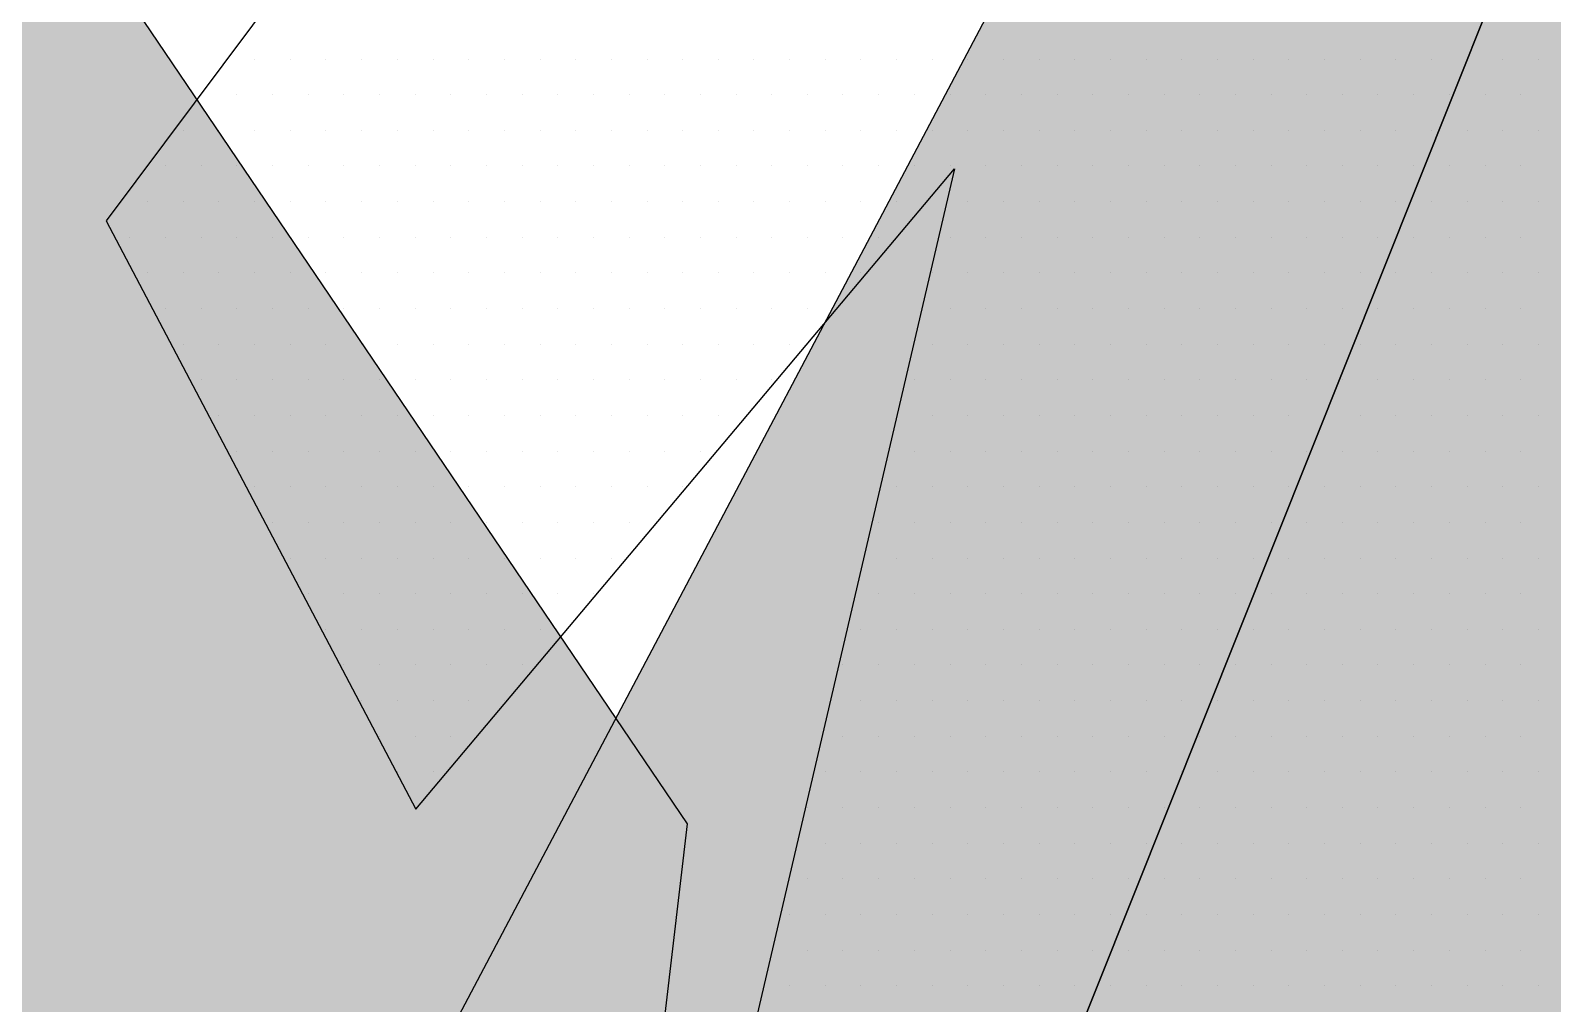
# Paper-space layout 'Layout1' of a CAD drawing. Extents: x -43 to 2298, y -18 to 768.
# Drawn here: x 1423.381 to 1427.296, y 76.799 to 79.303 of the extents above; entities that cross this region are included whole.
import ezdxf

# ---------------------------------------------------------------- set-up
doc = ezdxf.new("R2010")
doc.units = 0
doc.header["$LTSCALE"] = 2
doc.linetypes.add('CACHEX2', pattern=[0.75, 0.5, -0.25])
doc.layers.add('CARTOUCHE', color=7, linetype='Continuous')
doc.layers.add('LOGO', color=7, linetype='Continuous')

# ---------------------------------------------------------------- blocks, each defined once
blk = doc.blocks.new('A$C715108E3')
at = {"layer": 'LOGO', "color": 131}
for p, q in [((-8.8525, -5.8091), (-8.8525, -5.8091)), ((-8.7818, -5.8091), (-8.7818, -5.8091)), ((-8.69, -5.8091), (-8.69, -5.8091)), ((-8.5985, -5.8091), (-8.5985, -5.8091)), ((-8.5067, -5.8091), (-8.5067, -5.8091)), ((-8.4149, -5.8091), (-8.4149, -5.8091)), ((-8.3228, -5.8091), (-8.3228, -5.8091)), ((-8.2316, -5.8091), (-8.2316, -5.8091)), ((-8.1395, -5.8091), (-8.1395, -5.8091)), ((-8.0475, -5.8091), (-8.0475, -5.8091)), ((-7.9563, -5.8091), (-7.9563, -5.8091)), ((-7.8642, -5.8091), (-7.8642, -5.8091)), ((-7.7724, -5.8091), (-7.7724, -5.8091)), ((-7.6809, -5.8091), (-7.6809, -5.8091)), ((-7.5891, -5.8091), (-7.5891, -5.8091)), ((-7.4973, -5.8091), (-7.4973, -5.8091)), ((-7.4058, -5.8091), (-7.4058, -5.8091)), ((-7.314, -5.8091), (-7.314, -5.8091)), ((-7.2222, -5.8091), (-7.2222, -5.8091)), ((-7.1307, -5.8091), (-7.1307, -5.8091)), ((-7.0389, -5.8091), (-7.0389, -5.8091)), ((-6.947, -5.8091), (-6.947, -5.8091)), ((-6.855, -5.8091), (-6.855, -5.8091)), ((-6.7637, -5.8091), (-6.7637, -5.8091)), ((-6.6719, -5.8091), (-6.6719, -5.8091)), ((-6.5799, -5.8091), (-6.5799, -5.8091)), ((-6.4886, -5.8091), (-6.4886, -5.8091)), ((-6.3966, -5.8091), (-6.3966, -5.8091)), ((-6.305, -5.8091), (-6.305, -5.8091)), ((-6.2133, -5.8091), (-6.2133, -5.8091)), ((-6.1213, -5.8091), (-6.1213, -5.8091)), ((-6.0296, -5.8091), (-6.0296, -5.8091)), ((-5.9376, -5.8091), (-5.9376, -5.8091)), ((-5.8464, -5.8091), (-5.8464, -5.8091)), ((-5.7543, -5.8091), (-5.7543, -5.8091)), ((-5.6625, -5.8091), (-5.6625, -5.8091)), ((-5.571, -5.8091), (-5.571, -5.8091)), ((-5.4792, -5.8091), (-5.4792, -5.8091)), ((-8.9209, -5.9003), (-8.9209, -5.9003)), ((-8.9194, -5.9003), (-8.9194, -5.9003)), ((-8.8275, -5.9003), (-8.8275, -5.9003)), ((-8.7361, -5.9003), (-8.7361, -5.9003)), ((-8.6442, -5.9003), (-8.6442, -5.9003)), ((-8.5524, -5.9003), (-8.5524, -5.9003)), ((-8.461, -5.9003), (-8.461, -5.9003)), ((-8.3691, -5.9003), (-8.3691, -5.9003)), ((-8.2771, -5.9003), (-8.2771, -5.9003)), ((-8.1851, -5.9003), (-8.1851, -5.9003)), ((-8.0938, -5.9003), (-8.0938, -5.9003)), ((-8.0018, -5.9003), (-8.0018, -5.9003)), ((-7.91, -5.9003), (-7.91, -5.9003)), ((-7.8185, -5.9003), (-7.8185, -5.9003)), ((-7.7267, -5.9003), (-7.7267, -5.9003)), ((-7.635, -5.9003), (-7.635, -5.9003)), ((-7.5434, -5.9003), (-7.5434, -5.9003)), ((-7.4515, -5.9003), (-7.4515, -5.9003)), ((-7.3597, -5.9003), (-7.3597, -5.9003)), ((-7.2683, -5.9003), (-7.2683, -5.9003)), ((-7.1764, -5.9003), (-7.1764, -5.9003)), ((-7.0846, -5.9003), (-7.0846, -5.9003)), ((-6.9928, -5.9003), (-6.9928, -5.9003)), ((-6.9013, -5.9003), (-6.9013, -5.9003)), ((-6.8095, -5.9003), (-6.8095, -5.9003)), ((-6.7175, -5.9003), (-6.7175, -5.9003)), ((-6.6262, -5.9003), (-6.6262, -5.9003)), ((-6.5342, -5.9003), (-6.5342, -5.9003)), ((-6.4421, -5.9003), (-6.4421, -5.9003)), ((-6.3509, -5.9003), (-6.3509, -5.9003)), ((-6.2589, -5.9003), (-6.2589, -5.9003)), ((-6.1672, -5.9003), (-6.1672, -5.9003)), ((-6.0757, -5.9003), (-6.0757, -5.9003)), ((-5.9841, -5.9003), (-5.9841, -5.9003)), ((-5.8921, -5.9003), (-5.8921, -5.9003)), ((-5.8001, -5.9003), (-5.8001, -5.9003)), ((-5.7088, -5.9003), (-5.7088, -5.9003)), ((-5.6168, -5.9003), (-5.6168, -5.9003)), ((-5.5249, -5.9003), (-5.5249, -5.9003)), ((-8.9895, -5.9927), (-8.9895, -5.9927)), ((-8.9649, -5.9927), (-8.9649, -5.9927)), ((-8.8736, -5.9927), (-8.8736, -5.9927)), ((-8.7818, -5.9927), (-8.7818, -5.9927)), ((-8.69, -5.9927), (-8.69, -5.9927)), ((-8.5985, -5.9927), (-8.5985, -5.9927)), ((-8.5067, -5.9927), (-8.5067, -5.9927)), ((-8.4149, -5.9927), (-8.4149, -5.9927)), ((-8.3228, -5.9927), (-8.3228, -5.9927)), ((-8.2316, -5.9927), (-8.2316, -5.9927)), ((-8.1395, -5.9927), (-8.1395, -5.9927)), ((-8.0475, -5.9927), (-8.0475, -5.9927)), ((-7.9563, -5.9927), (-7.9563, -5.9927)), ((-7.8642, -5.9927), (-7.8642, -5.9927)), ((-7.7724, -5.9927), (-7.7724, -5.9927)), ((-7.6809, -5.9927), (-7.6809, -5.9927)), ((-7.5891, -5.9927), (-7.5891, -5.9927)), ((-7.4973, -5.9927), (-7.4973, -5.9927)), ((-7.4058, -5.9927), (-7.4058, -5.9927)), ((-7.314, -5.9927), (-7.314, -5.9927)), ((-7.2222, -5.9927), (-7.2222, -5.9927)), ((-7.1307, -5.9927), (-7.1307, -5.9927)), ((-7.0389, -5.9927), (-7.0389, -5.9927)), ((-6.947, -5.9927), (-6.947, -5.9927)), ((-6.855, -5.9927), (-6.855, -5.9927)), ((-6.7637, -5.9927), (-6.7637, -5.9927)), ((-6.6719, -5.9927), (-6.6719, -5.9927)), ((-6.5799, -5.9927), (-6.5799, -5.9927)), ((-6.4886, -5.9927), (-6.4886, -5.9927)), ((-6.3966, -5.9927), (-6.3966, -5.9927)), ((-6.305, -5.9927), (-6.305, -5.9927)), ((-6.2133, -5.9927), (-6.2133, -5.9927)), ((-6.1213, -5.9927), (-6.1213, -5.9927)), ((-6.0296, -5.9927), (-6.0296, -5.9927)), ((-5.9376, -5.9927), (-5.9376, -5.9927)), ((-5.8464, -5.9927), (-5.8464, -5.9927)), ((-5.7543, -5.9927), (-5.7543, -5.9927)), ((-5.6625, -5.9927), (-5.6625, -5.9927)), ((-5.571, -5.9927), (-5.571, -5.9927)), ((-5.4792, -5.9927), (-5.4792, -5.9927)), ((-9.0581, -6.0842), (-9.0581, -6.0842)), ((-9.0112, -6.0842), (-9.0112, -6.0842)), ((-8.9194, -6.0842), (-8.9194, -6.0842)), ((-8.8275, -6.0842), (-8.8275, -6.0842)), ((-8.7361, -6.0842), (-8.7361, -6.0842)), ((-8.6442, -6.0842), (-8.6442, -6.0842)), ((-8.5524, -6.0842), (-8.5524, -6.0842)), ((-8.461, -6.0842), (-8.461, -6.0842)), ((-8.3691, -6.0842), (-8.3691, -6.0842)), ((-8.2771, -6.0842), (-8.2771, -6.0842)), ((-8.1851, -6.0842), (-8.1851, -6.0842)), ((-8.0938, -6.0842), (-8.0938, -6.0842)), ((-8.0018, -6.0842), (-8.0018, -6.0842)), ((-7.91, -6.0842), (-7.91, -6.0842)), ((-7.8185, -6.0842), (-7.8185, -6.0842)), ((-7.7267, -6.0842), (-7.7267, -6.0842)), ((-7.635, -6.0842), (-7.635, -6.0842)), ((-7.5434, -6.0842), (-7.5434, -6.0842)), ((-7.4515, -6.0842), (-7.4515, -6.0842)), ((-7.3597, -6.0842), (-7.3597, -6.0842)), ((-7.2683, -6.0842), (-7.2683, -6.0842)), ((-7.1764, -6.0842), (-7.1764, -6.0842)), ((-7.0846, -6.0842), (-7.0846, -6.0842)), ((-6.9928, -6.0842), (-6.9928, -6.0842)), ((-6.9013, -6.0842), (-6.9013, -6.0842)), ((-6.8095, -6.0842), (-6.8095, -6.0842)), ((-6.7175, -6.0842), (-6.7175, -6.0842)), ((-6.6262, -6.0842), (-6.6262, -6.0842)), ((-6.5342, -6.0842), (-6.5342, -6.0842)), ((-6.4421, -6.0842), (-6.4421, -6.0842)), ((-6.3509, -6.0842), (-6.3509, -6.0842)), ((-6.2589, -6.0842), (-6.2589, -6.0842)), ((-6.1672, -6.0842), (-6.1672, -6.0842)), ((-6.0757, -6.0842), (-6.0757, -6.0842)), ((-5.9841, -6.0842), (-5.9841, -6.0842)), ((-5.8921, -6.0842), (-5.8921, -6.0842)), ((-5.8001, -6.0842), (-5.8001, -6.0842)), ((-5.7088, -6.0842), (-5.7088, -6.0842)), ((-5.6168, -6.0842), (-5.6168, -6.0842)), ((-5.5249, -6.0842), (-5.5249, -6.0842)), ((-9.1266, -6.1753), (-9.1266, -6.1753)), ((-9.0569, -6.1753), (-9.0569, -6.1753)), ((-8.9649, -6.1753), (-8.9649, -6.1753)), ((-8.8736, -6.1753), (-8.8736, -6.1753)), ((-8.7818, -6.1753), (-8.7818, -6.1753)), ((-8.69, -6.1753), (-8.69, -6.1753)), ((-8.5985, -6.1753), (-8.5985, -6.1753)), ((-8.5067, -6.1753), (-8.5067, -6.1753)), ((-8.4149, -6.1753), (-8.4149, -6.1753)), ((-8.3228, -6.1753), (-8.3228, -6.1753)), ((-8.2316, -6.1753), (-8.2316, -6.1753)), ((-8.1395, -6.1753), (-8.1395, -6.1753)), ((-8.0475, -6.1753), (-8.0475, -6.1753)), ((-7.9563, -6.1753), (-7.9563, -6.1753)), ((-7.8642, -6.1753), (-7.8642, -6.1753)), ((-7.7724, -6.1753), (-7.7724, -6.1753)), ((-7.6809, -6.1753), (-7.6809, -6.1753)), ((-7.5891, -6.1753), (-7.5891, -6.1753)), ((-7.4973, -6.1753), (-7.4973, -6.1753)), ((-7.4058, -6.1753), (-7.4058, -6.1753)), ((-7.314, -6.1753), (-7.314, -6.1753)), ((-7.2222, -6.1753), (-7.2222, -6.1753)), ((-7.1307, -6.1753), (-7.1307, -6.1753)), ((-7.0014, -6.1753), (-7.0014, -6.1753)), ((-6.947, -6.1753), (-6.947, -6.1753)), ((-6.855, -6.1753), (-6.855, -6.1753)), ((-6.7637, -6.1753), (-6.7637, -6.1753)), ((-6.6719, -6.1753), (-6.6719, -6.1753)), ((-6.5799, -6.1753), (-6.5799, -6.1753)), ((-6.4886, -6.1753), (-6.4886, -6.1753)), ((-6.3966, -6.1753), (-6.3966, -6.1753)), ((-6.305, -6.1753), (-6.305, -6.1753)), ((-6.2133, -6.1753), (-6.2133, -6.1753)), ((-6.1213, -6.1753), (-6.1213, -6.1753)), ((-6.0296, -6.1753), (-6.0296, -6.1753)), ((-5.9376, -6.1753), (-5.9376, -6.1753)), ((-5.8464, -6.1753), (-5.8464, -6.1753)), ((-5.7543, -6.1753), (-5.7543, -6.1753)), ((-5.6625, -6.1753), (-5.6625, -6.1753)), ((-5.571, -6.1753), (-5.571, -6.1753)), ((-5.4792, -6.1753), (-5.4792, -6.1753)), ((-9.1422, -6.2678), (-9.1422, -6.2678)), ((-9.1027, -6.2678), (-9.1027, -6.2678)), ((-9.0112, -6.2678), (-9.0112, -6.2678)), ((-8.9194, -6.2678), (-8.9194, -6.2678)), ((-8.8275, -6.2678), (-8.8275, -6.2678)), ((-8.7361, -6.2678), (-8.7361, -6.2678)), ((-8.6442, -6.2678), (-8.6442, -6.2678)), ((-8.5524, -6.2678), (-8.5524, -6.2678)), ((-8.461, -6.2678), (-8.461, -6.2678)), ((-8.3691, -6.2678), (-8.3691, -6.2678)), ((-8.2771, -6.2678), (-8.2771, -6.2678)), ((-8.1851, -6.2678), (-8.1851, -6.2678)), ((-8.0938, -6.2678), (-8.0938, -6.2678)), ((-8.0018, -6.2678), (-8.0018, -6.2678)), ((-7.91, -6.2678), (-7.91, -6.2678)), ((-7.8185, -6.2678), (-7.8185, -6.2678)), ((-7.7267, -6.2678), (-7.7267, -6.2678)), ((-7.635, -6.2678), (-7.635, -6.2678)), ((-7.5434, -6.2678), (-7.5434, -6.2678)), ((-7.4515, -6.2678), (-7.4515, -6.2678)), ((-7.3597, -6.2678), (-7.3597, -6.2678)), ((-7.2683, -6.2678), (-7.2683, -6.2678)), ((-7.1764, -6.2678), (-7.1764, -6.2678)), ((-7.0224, -6.2678), (-7.0224, -6.2678)), ((-6.9928, -6.2678), (-6.9928, -6.2678)), ((-6.9013, -6.2678), (-6.9013, -6.2678)), ((-6.8095, -6.2678), (-6.8095, -6.2678)), ((-6.7175, -6.2678), (-6.7175, -6.2678)), ((-6.6262, -6.2678), (-6.6262, -6.2678)), ((-6.5342, -6.2678), (-6.5342, -6.2678)), ((-6.4421, -6.2678), (-6.4421, -6.2678)), ((-6.3509, -6.2678), (-6.3509, -6.2678)), ((-6.2589, -6.2678), (-6.2589, -6.2678)), ((-6.1672, -6.2678), (-6.1672, -6.2678)), ((-6.0757, -6.2678), (-6.0757, -6.2678)), ((-5.9841, -6.2678), (-5.9841, -6.2678)), ((-5.8921, -6.2678), (-5.8921, -6.2678)), ((-5.8001, -6.2678), (-5.8001, -6.2678)), ((-5.7088, -6.2678), (-5.7088, -6.2678)), ((-5.6168, -6.2678), (-5.6168, -6.2678)), ((-5.5249, -6.2678), (-5.5249, -6.2678)), ((-9.0939, -6.3593), (-9.0939, -6.3593)), ((-9.0569, -6.3593), (-9.0569, -6.3593)), ((-8.9649, -6.3593), (-8.9649, -6.3593)), ((-8.8736, -6.3593), (-8.8736, -6.3593)), ((-8.7818, -6.3593), (-8.7818, -6.3593)), ((-8.69, -6.3593), (-8.69, -6.3593)), ((-8.5985, -6.3593), (-8.5985, -6.3593)), ((-8.5067, -6.3593), (-8.5067, -6.3593)), ((-8.4149, -6.3593), (-8.4149, -6.3593)), ((-8.3228, -6.3593), (-8.3228, -6.3593)), ((-8.2316, -6.3593), (-8.2316, -6.3593)), ((-8.1395, -6.3593), (-8.1395, -6.3593)), ((-8.0475, -6.3593), (-8.0475, -6.3593)), ((-7.9563, -6.3593), (-7.9563, -6.3593)), ((-7.8642, -6.3593), (-7.8642, -6.3593)), ((-7.7724, -6.3593), (-7.7724, -6.3593)), ((-7.6809, -6.3593), (-7.6809, -6.3593)), ((-7.5891, -6.3593), (-7.5891, -6.3593)), ((-7.4973, -6.3593), (-7.4973, -6.3593)), ((-7.4058, -6.3593), (-7.4058, -6.3593)), ((-7.314, -6.3593), (-7.314, -6.3593)), ((-7.2222, -6.3593), (-7.2222, -6.3593)), ((-7.0437, -6.3593), (-7.0437, -6.3593)), ((-7.0389, -6.3593), (-7.0389, -6.3593)), ((-6.947, -6.3593), (-6.947, -6.3593)), ((-6.855, -6.3593), (-6.855, -6.3593)), ((-6.7637, -6.3593), (-6.7637, -6.3593)), ((-6.6719, -6.3593), (-6.6719, -6.3593)), ((-6.5799, -6.3593), (-6.5799, -6.3593)), ((-6.4886, -6.3593), (-6.4886, -6.3593)), ((-6.3966, -6.3593), (-6.3966, -6.3593)), ((-6.305, -6.3593), (-6.305, -6.3593)), ((-6.2133, -6.3593), (-6.2133, -6.3593)), ((-6.1213, -6.3593), (-6.1213, -6.3593)), ((-6.0296, -6.3593), (-6.0296, -6.3593)), ((-5.9376, -6.3593), (-5.9376, -6.3593)), ((-5.8464, -6.3593), (-5.8464, -6.3593)), ((-5.7543, -6.3593), (-5.7543, -6.3593)), ((-5.6625, -6.3593), (-5.6625, -6.3593)), ((-5.571, -6.3593), (-5.571, -6.3593)), ((-5.4792, -6.3593), (-5.4792, -6.3593)), ((-9.0453, -6.4508), (-9.0453, -6.4508)), ((-9.0112, -6.4508), (-9.0112, -6.4508)), ((-8.9194, -6.4508), (-8.9194, -6.4508)), ((-8.8275, -6.4508), (-8.8275, -6.4508)), ((-8.7361, -6.4508), (-8.7361, -6.4508)), ((-8.6442, -6.4508), (-8.6442, -6.4508)), ((-8.5524, -6.4508), (-8.5524, -6.4508)), ((-8.461, -6.4508), (-8.461, -6.4508)), ((-8.3691, -6.4508), (-8.3691, -6.4508)), ((-8.2771, -6.4508), (-8.2771, -6.4508)), ((-8.1851, -6.4508), (-8.1851, -6.4508)), ((-8.0938, -6.4508), (-8.0938, -6.4508)), ((-8.0018, -6.4508), (-8.0018, -6.4508)), ((-7.91, -6.4508), (-7.91, -6.4508)), ((-7.8185, -6.4508), (-7.8185, -6.4508)), ((-7.7267, -6.4508), (-7.7267, -6.4508)), ((-7.635, -6.4508), (-7.635, -6.4508)), ((-7.5434, -6.4508), (-7.5434, -6.4508)), ((-7.4515, -6.4508), (-7.4515, -6.4508)), ((-7.3597, -6.4508), (-7.3597, -6.4508)), ((-7.0655, -6.4508), (-7.0655, -6.4508)), ((-6.9928, -6.4508), (-6.9928, -6.4508)), ((-6.9013, -6.4508), (-6.9013, -6.4508)), ((-6.8095, -6.4508), (-6.8095, -6.4508)), ((-6.7175, -6.4508), (-6.7175, -6.4508)), ((-6.6262, -6.4508), (-6.6262, -6.4508)), ((-6.5342, -6.4508), (-6.5342, -6.4508)), ((-6.4421, -6.4508), (-6.4421, -6.4508)), ((-6.3509, -6.4508), (-6.3509, -6.4508)), ((-6.2589, -6.4508), (-6.2589, -6.4508)), ((-6.1672, -6.4508), (-6.1672, -6.4508)), ((-6.0757, -6.4508), (-6.0757, -6.4508)), ((-5.9841, -6.4508), (-5.9841, -6.4508)), ((-5.8921, -6.4508), (-5.8921, -6.4508)), ((-5.8001, -6.4508), (-5.8001, -6.4508)), ((-5.7088, -6.4508), (-5.7088, -6.4508)), ((-5.6168, -6.4508), (-5.6168, -6.4508)), ((-5.5249, -6.4508), (-5.5249, -6.4508)), ((-8.997, -6.543), (-8.997, -6.543)), ((-8.9649, -6.543), (-8.9649, -6.543)), ((-8.8736, -6.543), (-8.8736, -6.543)), ((-8.7818, -6.543), (-8.7818, -6.543)), ((-8.69, -6.543), (-8.69, -6.543)), ((-8.5985, -6.543), (-8.5985, -6.543)), ((-8.5067, -6.543), (-8.5067, -6.543)), ((-8.4149, -6.543), (-8.4149, -6.543)), ((-8.3228, -6.543), (-8.3228, -6.543)), ((-8.2316, -6.543), (-8.2316, -6.543)), ((-8.1395, -6.543), (-8.1395, -6.543)), ((-8.0475, -6.543), (-8.0475, -6.543)), ((-7.9563, -6.543), (-7.9563, -6.543)), ((-7.8642, -6.543), (-7.8642, -6.543)), ((-7.7724, -6.543), (-7.7724, -6.543)), ((-7.6809, -6.543), (-7.6809, -6.543)), ((-7.5891, -6.543), (-7.5891, -6.543)), ((-7.4973, -6.543), (-7.4973, -6.543)), ((-7.4058, -6.543), (-7.4058, -6.543)), ((-7.0867, -6.543), (-7.0867, -6.543)), ((-7.0389, -6.543), (-7.0389, -6.543)), ((-6.947, -6.543), (-6.947, -6.543)), ((-6.855, -6.543), (-6.855, -6.543)), ((-6.7637, -6.543), (-6.7637, -6.543)), ((-6.6719, -6.543), (-6.6719, -6.543)), ((-6.5799, -6.543), (-6.5799, -6.543)), ((-6.4886, -6.543), (-6.4886, -6.543)), ((-6.3966, -6.543), (-6.3966, -6.543)), ((-6.305, -6.543), (-6.305, -6.543)), ((-6.2133, -6.543), (-6.2133, -6.543)), ((-6.1213, -6.543), (-6.1213, -6.543)), ((-6.0296, -6.543), (-6.0296, -6.543)), ((-5.9376, -6.543), (-5.9376, -6.543)), ((-5.8464, -6.543), (-5.8464, -6.543)), ((-5.7543, -6.543), (-5.7543, -6.543)), ((-5.6625, -6.543), (-5.6625, -6.543)), ((-5.571, -6.543), (-5.571, -6.543)), ((-5.4792, -6.543), (-5.4792, -6.543)), ((-8.9486, -6.6344), (-8.9486, -6.6344)), ((-8.9194, -6.6344), (-8.9194, -6.6344)), ((-8.8275, -6.6344), (-8.8275, -6.6344)), ((-8.7361, -6.6344), (-8.7361, -6.6344)), ((-8.6442, -6.6344), (-8.6442, -6.6344)), ((-8.5524, -6.6344), (-8.5524, -6.6344)), ((-8.461, -6.6344), (-8.461, -6.6344)), ((-8.3691, -6.6344), (-8.3691, -6.6344)), ((-8.2771, -6.6344), (-8.2771, -6.6344)), ((-8.1851, -6.6344), (-8.1851, -6.6344)), ((-8.0938, -6.6344), (-8.0938, -6.6344)), ((-8.0018, -6.6344), (-8.0018, -6.6344)), ((-7.91, -6.6344), (-7.91, -6.6344)), ((-7.8185, -6.6344), (-7.8185, -6.6344)), ((-7.7267, -6.6344), (-7.7267, -6.6344)), ((-7.635, -6.6344), (-7.635, -6.6344)), ((-7.5434, -6.6344), (-7.5434, -6.6344)), ((-7.4515, -6.6344), (-7.4515, -6.6344)), ((-7.1078, -6.6344), (-7.1078, -6.6344)), ((-7.0846, -6.6344), (-7.0846, -6.6344)), ((-6.9928, -6.6344), (-6.9928, -6.6344)), ((-6.9013, -6.6344), (-6.9013, -6.6344)), ((-6.8095, -6.6344), (-6.8095, -6.6344)), ((-6.7175, -6.6344), (-6.7175, -6.6344)), ((-6.6262, -6.6344), (-6.6262, -6.6344)), ((-6.5342, -6.6344), (-6.5342, -6.6344)), ((-6.4421, -6.6344), (-6.4421, -6.6344)), ((-6.3509, -6.6344), (-6.3509, -6.6344)), ((-6.2589, -6.6344), (-6.2589, -6.6344)), ((-6.1672, -6.6344), (-6.1672, -6.6344)), ((-6.0757, -6.6344), (-6.0757, -6.6344)), ((-5.9841, -6.6344), (-5.9841, -6.6344)), ((-5.8921, -6.6344), (-5.8921, -6.6344)), ((-5.8001, -6.6344), (-5.8001, -6.6344)), ((-5.7088, -6.6344), (-5.7088, -6.6344)), ((-5.6168, -6.6344), (-5.6168, -6.6344)), ((-5.5249, -6.6344), (-5.5249, -6.6344)), ((-8.9003, -6.7259), (-8.9003, -6.7259)), ((-8.8736, -6.7259), (-8.8736, -6.7259)), ((-8.7818, -6.7259), (-8.7818, -6.7259)), ((-8.69, -6.7259), (-8.69, -6.7259)), ((-8.5985, -6.7259), (-8.5985, -6.7259)), ((-8.5067, -6.7259), (-8.5067, -6.7259)), ((-8.4149, -6.7259), (-8.4149, -6.7259)), ((-8.3228, -6.7259), (-8.3228, -6.7259)), ((-8.2316, -6.7259), (-8.2316, -6.7259)), ((-8.1395, -6.7259), (-8.1395, -6.7259)), ((-8.0475, -6.7259), (-8.0475, -6.7259)), ((-7.9563, -6.7259), (-7.9563, -6.7259)), ((-7.8642, -6.7259), (-7.8642, -6.7259)), ((-7.7724, -6.7259), (-7.7724, -6.7259)), ((-7.6809, -6.7259), (-7.6809, -6.7259)), ((-7.5891, -6.7259), (-7.5891, -6.7259)), ((-7.1296, -6.7259), (-7.1296, -6.7259)), ((-7.0389, -6.7259), (-7.0389, -6.7259)), ((-6.947, -6.7259), (-6.947, -6.7259)), ((-6.855, -6.7259), (-6.855, -6.7259)), ((-6.7637, -6.7259), (-6.7637, -6.7259)), ((-6.6719, -6.7259), (-6.6719, -6.7259)), ((-6.5799, -6.7259), (-6.5799, -6.7259)), ((-6.4886, -6.7259), (-6.4886, -6.7259)), ((-6.3966, -6.7259), (-6.3966, -6.7259)), ((-6.305, -6.7259), (-6.305, -6.7259)), ((-6.2133, -6.7259), (-6.2133, -6.7259)), ((-6.1213, -6.7259), (-6.1213, -6.7259)), ((-6.0296, -6.7259), (-6.0296, -6.7259)), ((-5.9376, -6.7259), (-5.9376, -6.7259)), ((-5.8464, -6.7259), (-5.8464, -6.7259)), ((-5.7543, -6.7259), (-5.7543, -6.7259)), ((-5.6625, -6.7259), (-5.6625, -6.7259)), ((-5.571, -6.7259), (-5.571, -6.7259)), ((-5.4792, -6.7259), (-5.4792, -6.7259)), ((-8.8525, -6.8181), (-8.8525, -6.8181)), ((-8.8275, -6.8181), (-8.8275, -6.8181)), ((-8.7361, -6.8181), (-8.7361, -6.8181)), ((-8.6442, -6.8181), (-8.6442, -6.8181)), ((-8.5524, -6.8181), (-8.5524, -6.8181)), ((-8.461, -6.8181), (-8.461, -6.8181)), ((-8.3691, -6.8181), (-8.3691, -6.8181)), ((-8.2771, -6.8181), (-8.2771, -6.8181)), ((-8.1851, -6.8181), (-8.1851, -6.8181)), ((-8.0938, -6.8181), (-8.0938, -6.8181)), ((-8.0018, -6.8181), (-8.0018, -6.8181)), ((-7.91, -6.8181), (-7.91, -6.8181)), ((-7.8185, -6.8181), (-7.8185, -6.8181)), ((-7.7267, -6.8181), (-7.7267, -6.8181)), ((-7.635, -6.8181), (-7.635, -6.8181)), ((-7.1509, -6.8181), (-7.1509, -6.8181)), ((-7.0846, -6.8181), (-7.0846, -6.8181)), ((-6.9928, -6.8181), (-6.9928, -6.8181)), ((-6.9013, -6.8181), (-6.9013, -6.8181)), ((-6.8095, -6.8181), (-6.8095, -6.8181)), ((-6.7175, -6.8181), (-6.7175, -6.8181)), ((-6.6262, -6.8181), (-6.6262, -6.8181)), ((-6.5342, -6.8181), (-6.5342, -6.8181)), ((-6.4421, -6.8181), (-6.4421, -6.8181)), ((-6.3509, -6.8181), (-6.3509, -6.8181)), ((-6.2589, -6.8181), (-6.2589, -6.8181)), ((-6.1672, -6.8181), (-6.1672, -6.8181)), ((-6.0757, -6.8181), (-6.0757, -6.8181)), ((-5.9841, -6.8181), (-5.9841, -6.8181)), ((-5.8921, -6.8181), (-5.8921, -6.8181)), ((-5.8001, -6.8181), (-5.8001, -6.8181)), ((-5.7088, -6.8181), (-5.7088, -6.8181)), ((-5.6168, -6.8181), (-5.6168, -6.8181)), ((-5.5249, -6.8181), (-5.5249, -6.8181)), ((-8.8041, -6.9095), (-8.8041, -6.9095)), ((-8.7818, -6.9095), (-8.7818, -6.9095)), ((-8.69, -6.9095), (-8.69, -6.9095)), ((-8.5985, -6.9095), (-8.5985, -6.9095)), ((-8.5067, -6.9095), (-8.5067, -6.9095)), ((-8.4149, -6.9095), (-8.4149, -6.9095)), ((-8.3228, -6.9095), (-8.3228, -6.9095)), ((-8.2316, -6.9095), (-8.2316, -6.9095)), ((-8.1395, -6.9095), (-8.1395, -6.9095)), ((-8.0475, -6.9095), (-8.0475, -6.9095)), ((-7.9563, -6.9095), (-7.9563, -6.9095)), ((-7.8642, -6.9095), (-7.8642, -6.9095)), ((-7.7724, -6.9095), (-7.7724, -6.9095)), ((-7.6809, -6.9095), (-7.6809, -6.9095)), ((-7.1721, -6.9095), (-7.1721, -6.9095)), ((-7.1307, -6.9095), (-7.1307, -6.9095)), ((-7.0389, -6.9095), (-7.0389, -6.9095)), ((-6.947, -6.9095), (-6.947, -6.9095)), ((-6.855, -6.9095), (-6.855, -6.9095)), ((-6.7637, -6.9095), (-6.7637, -6.9095)), ((-6.6719, -6.9095), (-6.6719, -6.9095)), ((-6.5799, -6.9095), (-6.5799, -6.9095)), ((-6.4886, -6.9095), (-6.4886, -6.9095)), ((-6.3966, -6.9095), (-6.3966, -6.9095)), ((-6.305, -6.9095), (-6.305, -6.9095)), ((-6.2133, -6.9095), (-6.2133, -6.9095)), ((-6.1213, -6.9095), (-6.1213, -6.9095)), ((-6.0296, -6.9095), (-6.0296, -6.9095)), ((-5.9376, -6.9095), (-5.9376, -6.9095)), ((-5.8464, -6.9095), (-5.8464, -6.9095)), ((-5.7543, -6.9095), (-5.7543, -6.9095)), ((-5.6625, -6.9095), (-5.6625, -6.9095)), ((-5.571, -6.9095), (-5.571, -6.9095)), ((-5.4792, -6.9095), (-5.4792, -6.9095)), ((-8.7556, -7.0019), (-8.7556, -7.0019)), ((-8.7361, -7.0019), (-8.7361, -7.0019)), ((-8.6442, -7.0019), (-8.6442, -7.0019)), ((-8.5524, -7.0019), (-8.5524, -7.0019)), ((-8.461, -7.0019), (-8.461, -7.0019)), ((-8.3691, -7.0019), (-8.3691, -7.0019)), ((-8.2771, -7.0019), (-8.2771, -7.0019)), ((-8.1851, -7.0019), (-8.1851, -7.0019)), ((-8.0938, -7.0019), (-8.0938, -7.0019)), ((-8.0018, -7.0019), (-8.0018, -7.0019)), ((-7.91, -7.0019), (-7.91, -7.0019)), ((-7.8185, -7.0019), (-7.8185, -7.0019)), ((-7.1937, -7.0019), (-7.1937, -7.0019)), ((-7.1764, -7.0019), (-7.1764, -7.0019)), ((-7.0846, -7.0019), (-7.0846, -7.0019)), ((-6.9928, -7.0019), (-6.9928, -7.0019)), ((-6.9013, -7.0019), (-6.9013, -7.0019)), ((-6.8095, -7.0019), (-6.8095, -7.0019)), ((-6.7175, -7.0019), (-6.7175, -7.0019)), ((-6.6262, -7.0019), (-6.6262, -7.0019)), ((-6.5342, -7.0019), (-6.5342, -7.0019)), ((-6.4421, -7.0019), (-6.4421, -7.0019)), ((-6.3509, -7.0019), (-6.3509, -7.0019)), ((-6.2589, -7.0019), (-6.2589, -7.0019)), ((-6.1672, -7.0019), (-6.1672, -7.0019)), ((-6.0757, -7.0019), (-6.0757, -7.0019)), ((-5.9841, -7.0019), (-5.9841, -7.0019)), ((-5.8921, -7.0019), (-5.8921, -7.0019)), ((-5.8001, -7.0019), (-5.8001, -7.0019)), ((-5.7088, -7.0019), (-5.7088, -7.0019)), ((-5.6168, -7.0019), (-5.6168, -7.0019)), ((-5.5249, -7.0019), (-5.5249, -7.0019)), ((-8.7072, -7.0932), (-8.7072, -7.0932)), ((-8.69, -7.0932), (-8.69, -7.0932)), ((-8.5985, -7.0932), (-8.5985, -7.0932)), ((-8.5067, -7.0932), (-8.5067, -7.0932)), ((-8.4149, -7.0932), (-8.4149, -7.0932)), ((-8.3228, -7.0932), (-8.3228, -7.0932)), ((-8.2316, -7.0932), (-8.2316, -7.0932)), ((-8.1395, -7.0932), (-8.1395, -7.0932)), ((-8.0475, -7.0932), (-8.0475, -7.0932)), ((-7.9563, -7.0932), (-7.9563, -7.0932)), ((-7.8642, -7.0932), (-7.8642, -7.0932)), ((-7.215, -7.0932), (-7.215, -7.0932)), ((-7.1307, -7.0932), (-7.1307, -7.0932)), ((-7.0389, -7.0932), (-7.0389, -7.0932)), ((-6.947, -7.0932), (-6.947, -7.0932)), ((-6.855, -7.0932), (-6.855, -7.0932)), ((-6.7637, -7.0932), (-6.7637, -7.0932)), ((-6.6719, -7.0932), (-6.6719, -7.0932)), ((-6.5799, -7.0932), (-6.5799, -7.0932)), ((-6.4886, -7.0932), (-6.4886, -7.0932)), ((-6.3966, -7.0932), (-6.3966, -7.0932)), ((-6.305, -7.0932), (-6.305, -7.0932)), ((-6.2133, -7.0932), (-6.2133, -7.0932)), ((-6.1213, -7.0932), (-6.1213, -7.0932)), ((-6.0296, -7.0932), (-6.0296, -7.0932)), ((-5.9376, -7.0932), (-5.9376, -7.0932)), ((-5.8464, -7.0932), (-5.8464, -7.0932)), ((-5.7543, -7.0932), (-5.7543, -7.0932)), ((-5.6625, -7.0932), (-5.6625, -7.0932)), ((-5.571, -7.0932), (-5.571, -7.0932)), ((-5.4792, -7.0932), (-5.4792, -7.0932)), ((-8.6589, -7.1849), (-8.6589, -7.1849)), ((-8.6442, -7.1849), (-8.6442, -7.1849)), ((-8.5524, -7.1849), (-8.5524, -7.1849)), ((-8.461, -7.1849), (-8.461, -7.1849)), ((-8.3691, -7.1849), (-8.3691, -7.1849)), ((-8.2771, -7.1849), (-8.2771, -7.1849)), ((-8.1851, -7.1849), (-8.1851, -7.1849)), ((-8.0938, -7.1849), (-8.0938, -7.1849)), ((-8.0018, -7.1849), (-8.0018, -7.1849)), ((-7.91, -7.1849), (-7.91, -7.1849)), ((-7.2364, -7.1849), (-7.2364, -7.1849)), ((-7.1764, -7.1849), (-7.1764, -7.1849)), ((-7.0846, -7.1849), (-7.0846, -7.1849)), ((-6.9928, -7.1849), (-6.9928, -7.1849)), ((-6.9013, -7.1849), (-6.9013, -7.1849)), ((-6.8095, -7.1849), (-6.8095, -7.1849)), ((-6.7175, -7.1849), (-6.7175, -7.1849)), ((-6.6262, -7.1849), (-6.6262, -7.1849)), ((-6.5342, -7.1849), (-6.5342, -7.1849)), ((-6.4421, -7.1849), (-6.4421, -7.1849)), ((-6.3509, -7.1849), (-6.3509, -7.1849)), ((-6.2589, -7.1849), (-6.2589, -7.1849)), ((-6.1672, -7.1849), (-6.1672, -7.1849)), ((-6.0757, -7.1849), (-6.0757, -7.1849)), ((-5.9841, -7.1849), (-5.9841, -7.1849)), ((-5.8921, -7.1849), (-5.8921, -7.1849)), ((-5.8001, -7.1849), (-5.8001, -7.1849)), ((-5.7088, -7.1849), (-5.7088, -7.1849)), ((-5.6168, -7.1849), (-5.6168, -7.1849)), ((-5.5249, -7.1849), (-5.5249, -7.1849)), ((-8.6105, -7.2773), (-8.6105, -7.2773)), ((-8.5985, -7.2773), (-8.5985, -7.2773)), ((-8.5067, -7.2773), (-8.5067, -7.2773)), ((-8.4149, -7.2773), (-8.4149, -7.2773)), ((-8.3228, -7.2773), (-8.3228, -7.2773)), ((-8.2316, -7.2773), (-8.2316, -7.2773)), ((-8.1395, -7.2773), (-8.1395, -7.2773)), ((-8.0475, -7.2773), (-8.0475, -7.2773)), ((-7.2578, -7.2773), (-7.2578, -7.2773)), ((-7.2222, -7.2773), (-7.2222, -7.2773)), ((-7.1307, -7.2773), (-7.1307, -7.2773)), ((-7.0389, -7.2773), (-7.0389, -7.2773)), ((-6.947, -7.2773), (-6.947, -7.2773)), ((-6.855, -7.2773), (-6.855, -7.2773)), ((-6.7637, -7.2773), (-6.7637, -7.2773)), ((-6.6719, -7.2773), (-6.6719, -7.2773)), ((-6.5799, -7.2773), (-6.5799, -7.2773)), ((-6.4886, -7.2773), (-6.4886, -7.2773)), ((-6.3966, -7.2773), (-6.3966, -7.2773)), ((-6.305, -7.2773), (-6.305, -7.2773)), ((-6.2133, -7.2773), (-6.2133, -7.2773)), ((-6.1213, -7.2773), (-6.1213, -7.2773)), ((-6.0296, -7.2773), (-6.0296, -7.2773)), ((-5.9376, -7.2773), (-5.9376, -7.2773)), ((-5.8464, -7.2773), (-5.8464, -7.2773)), ((-5.7543, -7.2773), (-5.7543, -7.2773)), ((-5.6625, -7.2773), (-5.6625, -7.2773)), ((-5.571, -7.2773), (-5.571, -7.2773)), ((-5.4792, -7.2773), (-5.4792, -7.2773)), ((-8.5622, -7.3683), (-8.5622, -7.3683)), ((-8.5524, -7.3683), (-8.5524, -7.3683)), ((-8.461, -7.3683), (-8.461, -7.3683)), ((-8.3691, -7.3683), (-8.3691, -7.3683)), ((-8.2771, -7.3683), (-8.2771, -7.3683)), ((-8.1851, -7.3683), (-8.1851, -7.3683)), ((-8.0938, -7.3683), (-8.0938, -7.3683)), ((-7.2791, -7.3683), (-7.2791, -7.3683)), ((-7.2683, -7.3683), (-7.2683, -7.3683)), ((-7.1764, -7.3683), (-7.1764, -7.3683)), ((-7.0846, -7.3683), (-7.0846, -7.3683)), ((-6.9928, -7.3683), (-6.9928, -7.3683)), ((-6.9013, -7.3683), (-6.9013, -7.3683)), ((-6.8095, -7.3683), (-6.8095, -7.3683)), ((-6.7175, -7.3683), (-6.7175, -7.3683)), ((-6.6262, -7.3683), (-6.6262, -7.3683)), ((-6.5342, -7.3683), (-6.5342, -7.3683)), ((-6.4421, -7.3683), (-6.4421, -7.3683)), ((-6.3509, -7.3683), (-6.3509, -7.3683)), ((-6.2589, -7.3683), (-6.2589, -7.3683)), ((-6.1672, -7.3683), (-6.1672, -7.3683)), ((-6.0757, -7.3683), (-6.0757, -7.3683)), ((-5.9841, -7.3683), (-5.9841, -7.3683)), ((-5.8921, -7.3683), (-5.8921, -7.3683)), ((-5.8001, -7.3683), (-5.8001, -7.3683)), ((-5.7088, -7.3683), (-5.7088, -7.3683)), ((-5.6168, -7.3683), (-5.6168, -7.3683)), ((-5.5249, -7.3683), (-5.5249, -7.3683)), ((-8.5142, -7.46), (-8.5142, -7.46)), ((-8.5067, -7.46), (-8.5067, -7.46)), ((-8.4149, -7.46), (-8.4149, -7.46)), ((-8.3228, -7.46), (-8.3228, -7.46)), ((-8.2316, -7.46), (-8.2316, -7.46)), ((-8.1395, -7.46), (-8.1395, -7.46)), ((-7.3005, -7.46), (-7.3005, -7.46)), ((-7.2222, -7.46), (-7.2222, -7.46)), ((-7.1307, -7.46), (-7.1307, -7.46)), ((-7.0389, -7.46), (-7.0389, -7.46)), ((-6.947, -7.46), (-6.947, -7.46)), ((-6.855, -7.46), (-6.855, -7.46)), ((-6.7637, -7.46), (-6.7637, -7.46)), ((-6.6719, -7.46), (-6.6719, -7.46)), ((-6.5799, -7.46), (-6.5799, -7.46)), ((-6.4886, -7.46), (-6.4886, -7.46)), ((-6.3966, -7.46), (-6.3966, -7.46)), ((-6.305, -7.46), (-6.305, -7.46)), ((-6.2133, -7.46), (-6.2133, -7.46)), ((-6.1213, -7.46), (-6.1213, -7.46)), ((-6.0296, -7.46), (-6.0296, -7.46)), ((-5.9376, -7.46), (-5.9376, -7.46)), ((-5.8464, -7.46), (-5.8464, -7.46)), ((-5.7543, -7.46), (-5.7543, -7.46)), ((-5.6625, -7.46), (-5.6625, -7.46)), ((-5.571, -7.46), (-5.571, -7.46)), ((-5.4792, -7.46), (-5.4792, -7.46)), ((-8.4658, -7.5524), (-8.4658, -7.5524)), ((-8.461, -7.5524), (-8.461, -7.5524)), ((-8.3691, -7.5524), (-8.3691, -7.5524)), ((-8.2771, -7.5524), (-8.2771, -7.5524)), ((-7.3222, -7.5524), (-7.3222, -7.5524)), ((-7.2683, -7.5524), (-7.2683, -7.5524)), ((-7.1764, -7.5524), (-7.1764, -7.5524)), ((-7.0846, -7.5524), (-7.0846, -7.5524)), ((-6.9928, -7.5524), (-6.9928, -7.5524)), ((-6.9013, -7.5524), (-6.9013, -7.5524)), ((-6.8095, -7.5524), (-6.8095, -7.5524)), ((-6.7175, -7.5524), (-6.7175, -7.5524)), ((-6.6262, -7.5524), (-6.6262, -7.5524)), ((-6.5342, -7.5524), (-6.5342, -7.5524)), ((-6.4421, -7.5524), (-6.4421, -7.5524)), ((-6.3509, -7.5524), (-6.3509, -7.5524)), ((-6.2589, -7.5524), (-6.2589, -7.5524)), ((-6.1672, -7.5524), (-6.1672, -7.5524)), ((-6.0757, -7.5524), (-6.0757, -7.5524)), ((-5.9841, -7.5524), (-5.9841, -7.5524)), ((-5.8921, -7.5524), (-5.8921, -7.5524)), ((-5.8001, -7.5524), (-5.8001, -7.5524)), ((-5.7088, -7.5524), (-5.7088, -7.5524)), ((-5.6168, -7.5524), (-5.6168, -7.5524)), ((-5.5249, -7.5524), (-5.5249, -7.5524)), ((-8.4175, -7.6436), (-8.4175, -7.6436)), ((-8.4149, -7.6436), (-8.4149, -7.6436)), ((-8.3228, -7.6436), (-8.3228, -7.6436)), ((-7.3432, -7.6436), (-7.3432, -7.6436)), ((-7.314, -7.6436), (-7.314, -7.6436)), ((-7.2222, -7.6436), (-7.2222, -7.6436)), ((-7.1307, -7.6436), (-7.1307, -7.6436)), ((-7.0389, -7.6436), (-7.0389, -7.6436)), ((-6.947, -7.6436), (-6.947, -7.6436)), ((-6.855, -7.6436), (-6.855, -7.6436)), ((-6.7637, -7.6436), (-6.7637, -7.6436)), ((-6.6719, -7.6436), (-6.6719, -7.6436)), ((-6.5799, -7.6436), (-6.5799, -7.6436)), ((-6.4886, -7.6436), (-6.4886, -7.6436)), ((-6.3966, -7.6436), (-6.3966, -7.6436)), ((-6.305, -7.6436), (-6.305, -7.6436)), ((-6.2133, -7.6436), (-6.2133, -7.6436)), ((-6.1213, -7.6436), (-6.1213, -7.6436)), ((-6.0296, -7.6436), (-6.0296, -7.6436)), ((-5.9376, -7.6436), (-5.9376, -7.6436)), ((-5.8464, -7.6436), (-5.8464, -7.6436)), ((-5.7543, -7.6436), (-5.7543, -7.6436)), ((-5.6625, -7.6436), (-5.6625, -7.6436)), ((-5.571, -7.6436), (-5.571, -7.6436)), ((-5.4792, -7.6436), (-5.4792, -7.6436)), ((-8.3691, -7.7349), (-8.3691, -7.7349)), ((-8.3691, -7.7349), (-8.3691, -7.7349)), ((-7.3646, -7.7349), (-7.3646, -7.7349)), ((-7.3597, -7.7349), (-7.3597, -7.7349)), ((-7.2683, -7.7349), (-7.2683, -7.7349)), ((-7.1764, -7.7349), (-7.1764, -7.7349)), ((-7.0846, -7.7349), (-7.0846, -7.7349)), ((-6.9928, -7.7349), (-6.9928, -7.7349)), ((-6.9013, -7.7349), (-6.9013, -7.7349)), ((-6.8095, -7.7349), (-6.8095, -7.7349)), ((-6.7175, -7.7349), (-6.7175, -7.7349)), ((-6.6262, -7.7349), (-6.6262, -7.7349)), ((-6.5342, -7.7349), (-6.5342, -7.7349)), ((-6.4421, -7.7349), (-6.4421, -7.7349)), ((-6.3509, -7.7349), (-6.3509, -7.7349)), ((-6.2589, -7.7349), (-6.2589, -7.7349)), ((-6.1672, -7.7349), (-6.1672, -7.7349)), ((-6.0757, -7.7349), (-6.0757, -7.7349)), ((-5.9841, -7.7349), (-5.9841, -7.7349)), ((-5.8921, -7.7349), (-5.8921, -7.7349)), ((-5.8001, -7.7349), (-5.8001, -7.7349)), ((-5.7088, -7.7349), (-5.7088, -7.7349)), ((-5.6168, -7.7349), (-5.6168, -7.7349)), ((-5.5249, -7.7349), (-5.5249, -7.7349)), ((-7.3863, -7.8275), (-7.3863, -7.8275)), ((-7.314, -7.8275), (-7.314, -7.8275)), ((-7.2222, -7.8275), (-7.2222, -7.8275)), ((-7.1307, -7.8275), (-7.1307, -7.8275)), ((-7.0389, -7.8275), (-7.0389, -7.8275)), ((-6.947, -7.8275), (-6.947, -7.8275)), ((-6.855, -7.8275), (-6.855, -7.8275)), ((-6.7637, -7.8275), (-6.7637, -7.8275)), ((-6.6719, -7.8275), (-6.6719, -7.8275)), ((-6.5799, -7.8275), (-6.5799, -7.8275)), ((-6.4886, -7.8275), (-6.4886, -7.8275)), ((-6.3966, -7.8275), (-6.3966, -7.8275)), ((-6.305, -7.8275), (-6.305, -7.8275)), ((-6.2133, -7.8275), (-6.2133, -7.8275)), ((-6.1213, -7.8275), (-6.1213, -7.8275)), ((-6.0296, -7.8275), (-6.0296, -7.8275)), ((-5.9376, -7.8275), (-5.9376, -7.8275)), ((-5.8464, -7.8275), (-5.8464, -7.8275)), ((-5.7543, -7.8275), (-5.7543, -7.8275)), ((-5.6625, -7.8275), (-5.6625, -7.8275)), ((-5.571, -7.8275), (-5.571, -7.8275)), ((-5.4792, -7.8275), (-5.4792, -7.8275)), ((-7.4077, -7.919), (-7.4077, -7.919)), ((-7.3597, -7.919), (-7.3597, -7.919)), ((-7.2683, -7.919), (-7.2683, -7.919)), ((-7.1764, -7.919), (-7.1764, -7.919)), ((-7.0846, -7.919), (-7.0846, -7.919)), ((-6.9928, -7.919), (-6.9928, -7.919)), ((-6.9013, -7.919), (-6.9013, -7.919)), ((-6.8095, -7.919), (-6.8095, -7.919)), ((-6.7175, -7.919), (-6.7175, -7.919)), ((-6.6262, -7.919), (-6.6262, -7.919)), ((-6.5342, -7.919), (-6.5342, -7.919)), ((-6.4421, -7.919), (-6.4421, -7.919)), ((-6.3509, -7.919), (-6.3509, -7.919)), ((-6.2589, -7.919), (-6.2589, -7.919)), ((-6.1672, -7.919), (-6.1672, -7.919)), ((-6.0757, -7.919), (-6.0757, -7.919)), ((-5.9841, -7.919), (-5.9841, -7.919)), ((-5.8921, -7.919), (-5.8921, -7.919)), ((-5.8001, -7.919), (-5.8001, -7.919)), ((-5.7088, -7.919), (-5.7088, -7.919)), ((-5.6168, -7.919), (-5.6168, -7.919)), ((-5.5249, -7.919), (-5.5249, -7.919)), ((-7.4287, -8.0102), (-7.4287, -8.0102)), ((-7.4058, -8.0102), (-7.4058, -8.0102)), ((-7.314, -8.0102), (-7.314, -8.0102)), ((-7.2222, -8.0102), (-7.2222, -8.0102)), ((-7.1307, -8.0102), (-7.1307, -8.0102)), ((-7.0389, -8.0102), (-7.0389, -8.0102)), ((-6.947, -8.0102), (-6.947, -8.0102)), ((-6.855, -8.0102), (-6.855, -8.0102)), ((-6.7637, -8.0102), (-6.7637, -8.0102)), ((-6.6719, -8.0102), (-6.6719, -8.0102)), ((-6.5799, -8.0102), (-6.5799, -8.0102)), ((-6.4886, -8.0102), (-6.4886, -8.0102)), ((-6.3966, -8.0102), (-6.3966, -8.0102)), ((-6.305, -8.0102), (-6.305, -8.0102)), ((-6.2133, -8.0102), (-6.2133, -8.0102)), ((-6.1213, -8.0102), (-6.1213, -8.0102)), ((-6.0296, -8.0102), (-6.0296, -8.0102)), ((-5.9376, -8.0102), (-5.9376, -8.0102)), ((-5.8464, -8.0102), (-5.8464, -8.0102)), ((-5.7543, -8.0102), (-5.7543, -8.0102)), ((-5.6625, -8.0102), (-5.6625, -8.0102)), ((-5.571, -8.0102), (-5.571, -8.0102)), ((-5.4792, -8.0102), (-5.4792, -8.0102)), ((-7.4504, -8.1026), (-7.4504, -8.1026)), ((-7.3597, -8.1026), (-7.3597, -8.1026)), ((-7.2683, -8.1026), (-7.2683, -8.1026)), ((-7.1764, -8.1026), (-7.1764, -8.1026)), ((-7.0846, -8.1026), (-7.0846, -8.1026)), ((-6.9928, -8.1026), (-6.9928, -8.1026)), ((-6.9013, -8.1026), (-6.9013, -8.1026)), ((-6.8095, -8.1026), (-6.8095, -8.1026)), ((-6.7175, -8.1026), (-6.7175, -8.1026)), ((-6.6262, -8.1026), (-6.6262, -8.1026)), ((-6.5342, -8.1026), (-6.5342, -8.1026)), ((-6.4421, -8.1026), (-6.4421, -8.1026)), ((-6.3509, -8.1026), (-6.3509, -8.1026)), ((-6.2589, -8.1026), (-6.2589, -8.1026)), ((-6.1672, -8.1026), (-6.1672, -8.1026)), ((-6.0757, -8.1026), (-6.0757, -8.1026)), ((-5.9841, -8.1026), (-5.9841, -8.1026)), ((-5.8921, -8.1026), (-5.8921, -8.1026)), ((-5.8001, -8.1026), (-5.8001, -8.1026)), ((-5.7088, -8.1026), (-5.7088, -8.1026)), ((-5.6168, -8.1026), (-5.6168, -8.1026)), ((-5.5249, -8.1026), (-5.5249, -8.1026)), ((-7.4718, -8.1941), (-7.4718, -8.1941)), ((-7.4058, -8.1941), (-7.4058, -8.1941)), ((-7.314, -8.1941), (-7.314, -8.1941)), ((-7.2222, -8.1941), (-7.2222, -8.1941)), ((-7.1307, -8.1941), (-7.1307, -8.1941)), ((-7.0389, -8.1941), (-7.0389, -8.1941)), ((-6.947, -8.1941), (-6.947, -8.1941)), ((-6.855, -8.1941), (-6.855, -8.1941)), ((-6.7637, -8.1941), (-6.7637, -8.1941)), ((-6.6719, -8.1941), (-6.6719, -8.1941)), ((-6.5799, -8.1941), (-6.5799, -8.1941)), ((-6.4886, -8.1941), (-6.4886, -8.1941)), ((-6.3966, -8.1941), (-6.3966, -8.1941)), ((-6.305, -8.1941), (-6.305, -8.1941)), ((-6.2133, -8.1941), (-6.2133, -8.1941)), ((-6.1213, -8.1941), (-6.1213, -8.1941)), ((-6.0296, -8.1941), (-6.0296, -8.1941)), ((-5.9376, -8.1941), (-5.9376, -8.1941)), ((-5.8464, -8.1941), (-5.8464, -8.1941)), ((-5.7543, -8.1941), (-5.7543, -8.1941)), ((-5.6625, -8.1941), (-5.6625, -8.1941)), ((-5.571, -8.1941), (-5.571, -8.1941)), ((-5.4792, -8.1941), (-5.4792, -8.1941))]:
    blk.add_line(p, q, dxfattribs=at)
blk.add_lwpolyline([(-5.4878, 2.0402), (-2.8588, -3.8274), (-4.4672, -5.9198), (-4.8244, -3.2921), (-5.1561, -2.8832), (-5.6923, -1.5053), (-6.7131, -2.8584), (-7.4026, -1.3018), (-8.4999, -2.7561), (-7.811, -4.4145), (-9.1641, -6.2255), (-8.3669, -7.7396), (-6.9811, -6.0917), (-7.663, -9.014), (-8.1214, -10.2245), (-10.4653, -10.7804), (-13.4372, -9.6448), (-17.1584, -8.2441)], dxfattribs=at)
blk = doc.blocks.new('A$C581E6685')
at = {"layer": 'LOGO'}
for color, points in [(32, [(-39.8519, 24.2064), (-40.7961, 26.4077), (-33.3292, 40.5507)]), (40, [(-39.8519, 24.2064), (-33.3292, 40.5507), (-37.1498, 25.5201)]), (142, [(-45.3965, 37.4846), (-39.5666, 28.8703), (-39.344, 28.5414), (-39.8519, 24.2064), (-36.9477, 25.4853), (-26.3566, 30.2032), (-36.1863, 24.0789), (-38.2746, 22.2236), (-38.1337, 21.2132), (-33.6363, 11.1845), (-39.5393, 21.4709), (-40.6525, 23.2405), (-42.0615, 23.3525), (-53.1072, 18.3767), (-43.3972, 24.4856), (-40.4756, 26.2259), (-40.684, 26.8894)])]:
    blk.add_hatch(color=color, dxfattribs=at).paths.add_polyline_path(points)
at = {"layer": 'LOGO', "color": 32}
blk.add_lwpolyline([(-39.8519, 24.2064), (-40.7961, 26.4077), (-33.3292, 40.5507)], close=True, dxfattribs=at)
at = {"layer": 'LOGO', "color": 40}
blk.add_lwpolyline([(-39.8519, 24.2064), (-33.3292, 40.5507), (-37.1498, 25.5201)], close=True, dxfattribs=at)
at = {"layer": 'LOGO', "color": 142}
blk.add_lwpolyline([(-45.3965, 37.4846), (-39.3434, 28.5414), (-39.8519, 24.2064), (-36.9477, 25.4853), (-26.3566, 30.2032), (-36.1857, 24.0789), (-38.2739, 22.2236), (-38.1337, 21.2132), (-33.6358, 11.1845), (-39.5393, 21.4709), (-40.6518, 23.2405), (-42.0615, 23.3525), (-53.1072, 18.3767), (-43.3964, 24.4856), (-40.4756, 26.2259), (-40.6836, 26.8894)], close=True, dxfattribs=at)
at = {"layer": 'LOGO', "color": 32, "linetype": 'CACHEX2', "ltscale": 1.5}
blk.add_ellipse((-38.0538, 23.8138), major_axis=(-19.0311, -3.534), ratio=0.590567, dxfattribs=at)
at = {"layer": 'LOGO', "color": 32}
blk.add_ellipse((-37.6144, 23.8499), major_axis=(-13.5768, -4.2839), ratio=0.791971, dxfattribs=at)
at = {"layer": 'CARTOUCHE'}
blk.add_blockref('A$C715108E3', (-31.6739, 36.3189), dxfattribs=at)

psp = doc.layouts.get("Layout1")

# ---------------------------------------------------------------- block references
at = {"layer": 'LOGO'}
psp.add_blockref('A$C581E6685', (1464.4133, 48.7195), dxfattribs=at)

doc.saveas('drawing.dxf')
